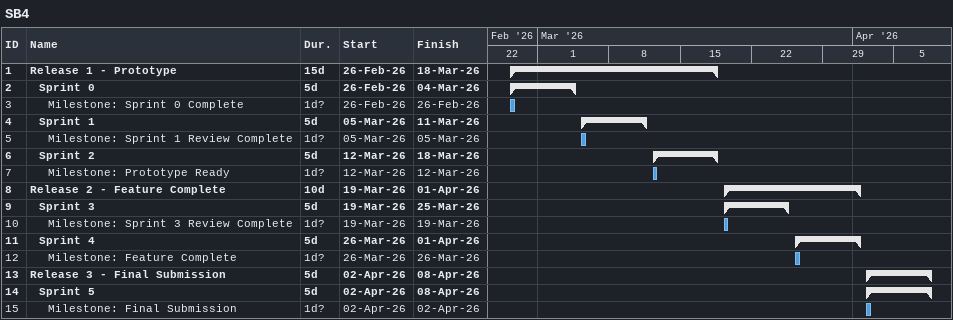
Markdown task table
SB4

| ID | Level | Task | Duration | Start | Finish |
|---|---|---|---|---|---|
| 1 | 1 | **Release 1 - Prototype** | 15d | 2026-02-26 | 2026-03-18 |
| 2 | 2 | **Sprint 0** | 5d | 2026-02-26 | 2026-03-04 |
| 3 | 3 | Milestone: Sprint 0 Complete | 1d? | 2026-02-26 | 2026-02-26 |
| 4 | 2 | **Sprint 1** | 5d | 2026-03-05 | 2026-03-11 |
| 5 | 3 | Milestone: Sprint 1 Review Complete | 1d? | 2026-03-05 | 2026-03-05 |
| 6 | 2 | **Sprint 2** | 5d | 2026-03-12 | 2026-03-18 |
| 7 | 3 | Milestone: Prototype Ready | 1d? | 2026-03-12 | 2026-03-12 |
| 8 | 1 | **Release 2 - Feature Complete** | 10d | 2026-03-19 | 2026-04-01 |
| 9 | 2 | **Sprint 3** | 5d | 2026-03-19 | 2026-03-25 |
| 10 | 3 | Milestone: Sprint 3 Review Complete | 1d? | 2026-03-19 | 2026-03-19 |
| 11 | 2 | **Sprint 4** | 5d | 2026-03-26 | 2026-04-01 |
| 12 | 3 | Milestone: Feature Complete | 1d? | 2026-03-26 | 2026-03-26 |
| 13 | 1 | **Release 3 - Final Submission** | 5d | 2026-04-02 | 2026-04-08 |
| 14 | 2 | **Sprint 5** | 5d | 2026-04-02 | 2026-04-08 |
| 15 | 3 | Milestone: Final Submission | 1d? | 2026-04-02 | 2026-04-02 |
